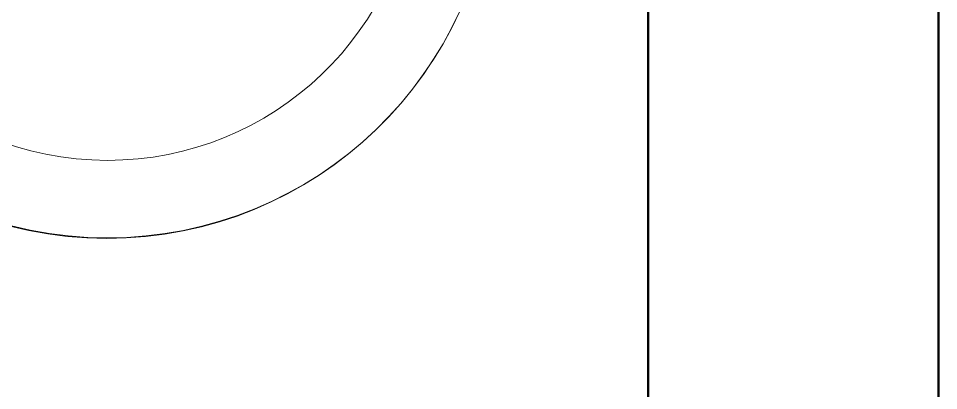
# Model space of a CAD drawing. Header units: inches. Extents: x 22 to 382261, y 22 to 371281.
# Drawn here: x 144513.4 to 144988.8, y 259046.9 to 259239.1 of the extents above; entities that cross this region are included whole.
import ezdxf

# ---------------------------------------------------------------- set-up
doc = ezdxf.new("R2010")
doc.units = ezdxf.units.IN
doc.header["$MEASUREMENT"] = 0
for name, color, linetype, lineweight in [('A-WALL', 113, 'Continuous', 9), ('A-WALL-PATT', 111, 'Continuous', 9), ('P-SANR-FIXT', 6, 'Continuous', 9), ('Q-CASE', 31, 'Continuous', 9)]:
    doc.layers.add(name, color=color, linetype=linetype, lineweight=lineweight)

# ---------------------------------------------------------------- blocks, each defined once
blk = doc.blocks.new('Modern_Vanity_9451 - Modern Vanity-784097-01-Ground floor DIMENSION PLAN')
at = {"layer": 'P-SANR-FIXT'}
for radius, start, end in [(200, 92.15, 360), (200, 360, 87.8502), (160, 92.641, 360), (160, 360, 87.3591)]:
    blk.add_arc((133.04, -279.4), radius, start, end, dxfattribs=at)
at = {"layer": 'Q-CASE'}
for p, q in [((-446.66, 0), (742.64, 0)), ((742.64, 0), (-446.66, 0)), ((-446.66, 0), (742.64, 0)), ((704.54, 0), (-438.46, 0)), ((704.54, 0), (-438.46, 0)), ((-438.46, 0), (704.54, 0)), ((-438.46, 0), (704.54, 0)), ((704.54, 0), (-438.46, 0)), ((-13.01, 0), (704.54, 0)), ((704.54, 0), (-13.01, 0))]:
    blk.add_line(p, q, dxfattribs=at)
for start, end in [(0, 87.9031), (180, 0)]:
    blk.add_arc((133.04, -279.77), 200.31, start, end, dxfattribs=at)

msp = doc.modelspace()

# ---------------------------------------------------------------- hatches: boundary and pattern name
at = {"layer": 'A-WALL-PATT'}
h = msp.add_hatch(dxfattribs=at)
h.set_pattern_fill('FP_1', color=256, style=0, pattern_type=2)
h.set_pattern_definition([(45, (133937.6, 247897.3), (-440.033, 440.033), []), (45, (133937.6, 248564), (-440.033, 440.033), [])])
h.paths.add_polyline_path([(144988.82, 257780.46), (144988.82, 257880.46), (144838.82, 257880.46), (144838.82, 257780.46)])
h.paths.add_polyline_path([(144838.82, 258630.46), (144988.82, 258630.46), (144988.82, 259905.46), (144838.82, 259905.46), (144838.82, 258814.48)])

# ---------------------------------------------------------------- linework, layer by layer
at = {"layer": 'A-WALL', "lineweight": 50}
for p, q in [((144838.82, 259905.46), (144838.82, 258630.46)), ((144988.82, 258630.46), (144988.82, 259905.46))]:
    msp.add_line(p, q, dxfattribs=at)

# ---------------------------------------------------------------- block references
at = {"layer": 'Q-CASE', "rotation": 270.0000000000001}
msp.add_blockref('Modern_Vanity_9451 - Modern Vanity-784097-01-Ground floor DIMENSION PLAN', (144838.82, 259458.8), dxfattribs=at)

doc.saveas('drawing.dxf')
